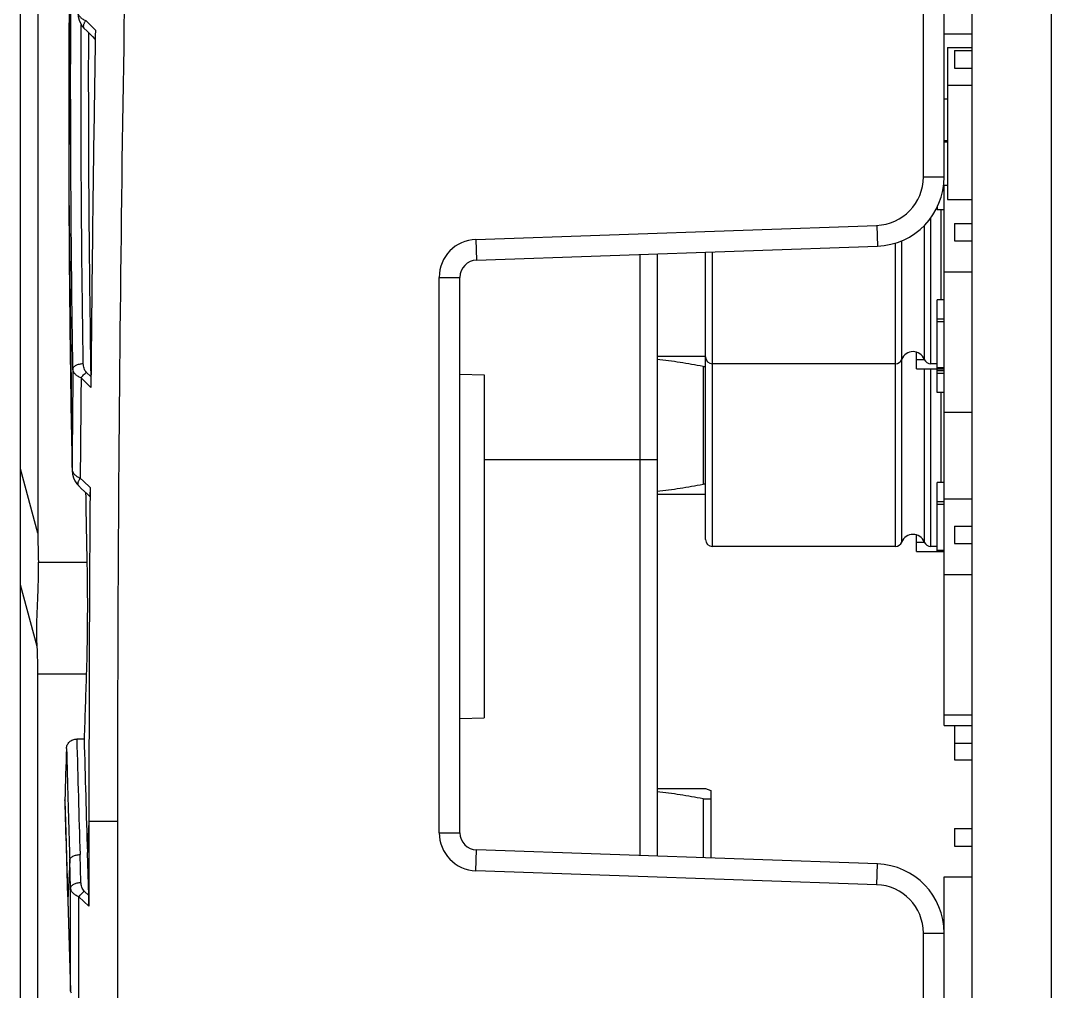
# Model space of a CAD drawing. Header units: millimetres. Extents: x 1409 to 26878, y 589 to 5187.
# Drawn here: x 1639.23 to 1669.03, y 1524.43 to 1552.5 of the extents above; entities that cross this region are included whole.
import ezdxf

# ---------------------------------------------------------------- set-up
doc = ezdxf.new("R2010")
doc.units = ezdxf.units.MM
doc.layers.add('02___PRT_ALL_AXES', color=7, linetype='Continuous')

msp = doc.modelspace()

# ---------------------------------------------------------------- linework, layer by layer
at = {"color": 7, "linetype": 'Continuous'}
for p, q in [((1666.7257, 1564.7998), (1666.7257, 1227.2998)), ((1669.0257, 1227.2998), (1669.0257, 1564.7998)), ((1639.7257, 1561.1805), (1639.7257, 1537.6825)), ((1639.2257, 1232.2555), (1639.2257, 1559.8441)), ((1665.3257, 1547.9812), (1665.3257, 1553.6892)), ((1665.9257, 1547.9812), (1665.9257, 1553.6892)), ((1640.9742, 1552.2868), (1640.9745, 1552.3853)), ((1640.9746, 1552.2868), (1640.9745, 1552.3853)), ((1641.1083, 1552.5027), (1641.1959, 1552.4157)), ((1641.1959, 1552.4157), (1641.3876, 1552.2255)), ((1665.9257, 1552.1176), (1666.7257, 1552.1176)), ((1666.0257, 1551.7264), (1666.0257, 1547.3321)), ((1666.0257, 1551.7264), (1666.7257, 1551.7264)), ((1666.2257, 1551.6388), (1666.2257, 1551.1308)), ((1666.2257, 1551.6388), (1666.7257, 1551.6388)), ((1666.2257, 1551.1308), (1666.7257, 1551.1308)), ((1666.0257, 1550.6341), (1666.7257, 1550.6341)), ((1665.9257, 1550.2418), (1666.0257, 1550.2418)), ((1666.0257, 1549.0307), (1665.9257, 1549.0307)), ((1665.9257, 1549.0014), (1666.0257, 1549.0014)), ((1665.3257, 1547.9812), (1665.9257, 1547.9812)), ((1640.6194, 1547.7103), (1640.6217, 1547.1495)), ((1640.6203, 1547.7103), (1640.6245, 1547.1495)), ((1665.8828, 1547.5892), (1665.9257, 1547.5892)), ((1665.9257, 1547.6599), (1665.8966, 1547.6599)), ((1665.9257, 1532.1176), (1665.9257, 1547.7418)), ((1665.9257, 1547.7418), (1666.0257, 1547.7418)), ((1666.0257, 1547.3321), (1666.7257, 1547.3321)), ((1665.7257, 1547.116), (1665.7257, 1547.0307)), ((1665.9257, 1547.0307), (1665.7257, 1547.0307)), ((1665.8257, 1547.0307), (1665.8257, 1544.4307)), ((1665.5381, 1542.5807), (1665.5381, 1546.7993)), ((1666.2257, 1546.6388), (1666.2257, 1546.1308)), ((1666.2257, 1546.6388), (1666.7257, 1546.6388)), ((1652.3874, 1546.1774), (1663.9746, 1546.582)), ((1663.9746, 1546.582), (1663.9955, 1545.9824)), ((1665.3518, 1546.5804), (1665.3518, 1542.7079)), ((1652.3874, 1546.1774), (1652.4083, 1545.5778)), ((1664.5134, 1546.0704), (1664.5134, 1537.2974)), ((1664.6997, 1537.4247), (1664.6997, 1546.1395)), ((1666.2257, 1546.1308), (1666.7257, 1546.1308)), ((1652.4083, 1545.5778), (1663.9955, 1545.9824)), ((1657.1257, 1545.7425), (1657.1257, 1528.3571)), ((1657.6257, 1545.76), (1657.6257, 1528.3397)), ((1659.0247, 1543.3564), (1659.0247, 1545.8088)), ((1659.0257, 1537.4974), (1659.0257, 1545.8089)), ((1659.2257, 1537.2974), (1659.2257, 1545.8158)), ((1665.9257, 1545.2418), (1666.7257, 1545.2418)), ((1651.3257, 1529.0216), (1651.3257, 1545.0781)), ((1651.3257, 1545.0781), (1651.9257, 1545.0781)), ((1651.9257, 1529.0216), (1651.9257, 1545.0781)), ((1665.7257, 1541.7474), (1665.7257, 1544.4307)), ((1665.9257, 1544.4307), (1665.7257, 1544.4307)), ((1665.9257, 1543.8721), (1665.7257, 1543.8721)), ((1665.7257, 1543.8014), (1665.9257, 1543.8014)), ((1659.0257, 1543.3564), (1659.0247, 1543.3564)), ((1657.6257, 1542.7998), (1659.0257, 1542.7998)), ((1659.0247, 1538.0732), (1659.0247, 1542.7998)), ((1665.1257, 1542.4307), (1665.1257, 1542.9143)), ((1658.9543, 1542.4998), (1658.9543, 1539.0998)), ((1658.9543, 1542.4998), (1659.0257, 1542.4998)), ((1664.5134, 1542.5807), (1659.2257, 1542.5807)), ((1665.3574, 1542.6975), (1665.1257, 1542.6975)), ((1665.7257, 1542.5807), (1665.5381, 1542.5807)), ((1665.9257, 1542.4599), (1665.7257, 1542.4599)), ((1641.2568, 1541.8945), (1640.9732, 1542.1707)), ((1641.2556, 1542.2081), (1641.1302, 1542.3302)), ((1665.1257, 1542.4307), (1665.9257, 1542.4307)), ((1665.3518, 1542.4307), (1665.3518, 1537.4247)), ((1665.5381, 1537.2974), (1665.5381, 1542.4307)), ((1665.9257, 1542.3767), (1665.7257, 1542.3767)), ((1665.7257, 1542.306), (1665.9257, 1542.306)), ((1665.9257, 1541.7474), (1665.7257, 1541.7474)), ((1665.8257, 1541.7474), (1665.8257, 1539.1474)), ((1665.9257, 1541.1778), (1666.7257, 1541.1778)), ((1657.6257, 1539.7998), (1652.6257, 1539.7998)), ((1639.7257, 1537.6825), (1639.2257, 1539.5437)), ((1640.711, 1539.6119), (1640.7125, 1539.5307)), ((1640.7113, 1539.6119), (1640.7125, 1539.5307)), ((1640.7125, 1539.5307), (1640.7123, 1539.5226)), ((1640.7123, 1539.5226), (1640.7123, 1539.5226)), ((1640.9491, 1539.275), (1641.0391, 1539.1878)), ((1641.0391, 1539.1878), (1641.2339, 1538.9991)), ((1659.0257, 1539.0998), (1658.9543, 1539.0998)), ((1665.7257, 1537.1474), (1665.7257, 1539.1474)), ((1665.9257, 1539.1474), (1665.7257, 1539.1474)), ((1659.0247, 1538.7998), (1657.6257, 1538.7998)), ((1665.9257, 1538.5889), (1665.7257, 1538.5889)), ((1665.9257, 1538.6778), (1666.7257, 1538.6778)), ((1665.7257, 1538.5182), (1665.9257, 1538.5182)), ((1659.0257, 1538.0732), (1659.0247, 1538.0732)), ((1666.2257, 1537.8888), (1666.2257, 1537.3808)), ((1666.2257, 1537.8888), (1666.7257, 1537.8888)), ((1665.1257, 1537.1474), (1665.1257, 1537.6311)), ((1665.3574, 1537.4143), (1665.1257, 1537.4143)), ((1664.5134, 1537.2974), (1659.2257, 1537.2974)), ((1665.1257, 1537.1474), (1665.9257, 1537.1474)), ((1665.7257, 1537.2974), (1665.5381, 1537.2974)), ((1665.9257, 1537.1767), (1665.7257, 1537.1767)), ((1666.2257, 1537.3808), (1666.7257, 1537.3808)), ((1639.7402, 1536.8414), (1641.1427, 1536.8414)), ((1665.9257, 1536.4918), (1666.7257, 1536.4918)), ((1639.705, 1534.4048), (1639.2257, 1536.189)), ((1639.7257, 1519.141), (1639.7257, 1533.6176)), ((1639.7257, 1533.6176), (1641.125, 1533.6176)), ((1665.9257, 1532.4278), (1666.7257, 1532.4278)), ((1665.9257, 1532.1176), (1666.7257, 1532.1176)), ((1666.2257, 1532.1176), (1666.2257, 1531.1271)), ((1641.062, 1531.7283), (1640.8495, 1531.7283)), ((1666.2257, 1531.6097), (1666.7257, 1531.6097)), ((1666.2257, 1531.1271), (1666.7257, 1531.1271)), ((1657.6257, 1530.2998), (1659.0257, 1530.2998)), ((1659.0257, 1530.2998), (1659.1757, 1530.2436)), ((1659.1757, 1530.2435), (1659.1757, 1528.2855)), ((1640.5032, 1529.9563), (1640.5032, 1529.9717)), ((1640.5032, 1529.9717), (1640.5036, 1529.9563)), ((1640.5032, 1529.9717), (1640.5036, 1529.9563)), ((1658.9543, 1529.9998), (1658.9543, 1528.2933)), ((1658.9543, 1529.9998), (1659.1757, 1529.9998)), ((1641.2008, 1529.3441), (1641.1561, 1528.4506)), ((1641.2008, 1529.3441), (1641.2008, 1526.8926)), ((1642.0257, 1529.3441), (1641.2008, 1529.3441)), ((1642.0257, 1529.3441), (1642.0257, 1262.7555)), ((1666.2257, 1529.1388), (1666.2257, 1528.6308)), ((1666.2257, 1529.1388), (1666.7257, 1529.1388)), ((1651.3257, 1529.0216), (1651.9257, 1529.0216)), ((1641.1957, 1527.2062), (1641.1561, 1528.4506)), ((1652.3874, 1527.9222), (1652.4083, 1528.5219)), ((1663.9955, 1528.1172), (1652.4083, 1528.5219)), ((1666.2257, 1528.6308), (1666.7257, 1528.6308)), ((1640.6456, 1528.2272), (1640.5876, 1527.0684)), ((1640.6713, 1527.4202), (1640.6456, 1528.2272)), ((1640.9709, 1527.5814), (1640.9452, 1528.3884)), ((1663.9746, 1527.5176), (1652.3874, 1527.9222)), ((1663.9746, 1527.5176), (1663.9955, 1528.1172)), ((1665.9257, 1487.4278), (1665.9257, 1527.7418)), ((1665.9257, 1527.7418), (1666.7257, 1527.7418)), ((1640.6713, 1524.4423), (1640.6713, 1527.4202)), ((1641.1957, 1527.2062), (1641.0671, 1527.3285)), ((1640.5876, 1527.0684), (1640.5874, 1527.0589)), ((1640.5874, 1527.0589), (1640.671, 1524.4328)), ((1640.5876, 1527.0684), (1640.6713, 1524.4423)), ((1640.9117, 1524.1894), (1640.9117, 1527.1673)), ((1641.2008, 1526.8926), (1640.9117, 1527.1673)), ((1665.3257, 1494.4812), (1665.3257, 1526.1184)), ((1665.3257, 1526.1184), (1665.9257, 1526.1184)), ((1640.6713, 1524.4423), (1640.671, 1524.4328))]:
    msp.add_line(p, q, dxfattribs=at)
for points in [[(1640.8075, 1563.7032), (1640.6517, 1555.6725), (1640.6197, 1547.5585), (1640.7123, 1539.5226)], [(1640.8767, 1552.7553), (1640.8772, 1552.7277), (1640.8893, 1552.6182), (1640.9154, 1552.5171), (1640.9549, 1552.4245), (1641.0078, 1552.341), (1641.0553, 1552.2869)], [(1641.0553, 1552.2869), (1641.1465, 1552.1964), (1641.3016, 1552.0425), (1641.3757, 1551.969)], [(1640.7123, 1539.5226), (1640.7133, 1539.4952), (1640.7269, 1539.3862), (1640.7545, 1539.2857), (1640.7952, 1539.1939), (1640.8491, 1539.1114), (1640.897, 1539.0582)], [(1640.897, 1539.0582), (1640.9896, 1538.9684), (1641.1473, 1538.8157), (1641.2222, 1538.7433)], [(1640.5031, 1529.9563), (1640.5285, 1529.0249), (1640.5582, 1528.0035), (1640.5874, 1527.0589)]]:
    msp.add_lwpolyline(points, dxfattribs=at)
for centre, radius, start, end in [((2162.9734, 1549.564), 522.3573, 179.430748, 180.203324), ((1663.9257, 1547.9812), 1.4, 272, 0), ((1663.9257, 1547.9812), 2, 272, 0), ((2162.8343, 1549.5636), 522.2181, 180.264873, 181.091931), ((1652.4257, 1545.0781), 1.1, 92, 180), ((1652.4257, 1545.0781), 0.5, 92, 180), ((1659.2257, 1542.7807), 0.2, 180, 270), ((1665.0257, 1542.5807), 0.35, 21.32369, 158.67631), ((1664.5134, 1542.7807), 0.2, 270, 338.67631), ((1665.5381, 1542.7807), 0.2, 201.32369, 270), ((3037.3913, 1528.7961), 1396.72, 179.4408279, 179.5596461), ((3037.6467, 1529.0745), 1396.7349, 179.4627729, 179.5815606), ((1659.2257, 1537.4974), 0.2, 180, 270), ((1664.5134, 1537.4974), 0.2, 270, 338.67631), ((1665.0257, 1537.2974), 0.35, 21.32369, 158.67631), ((1665.5381, 1537.4974), 0.2, 201.32369, 270), ((2162.705, 1545.0083), 522.0245, 181.45773, 181.824455), ((2162.5474, 1544.855), 522.1667, 181.469888, 181.634727), ((2162.4919, 1543.6962), 522.1691, 181.507807, 181.824817), ((2162.5503, 1544.855), 522.1696, 181.634727, 181.824817), ((1652.4257, 1529.0216), 1.1, 180, 268), ((1652.4257, 1529.0216), 0.5, 180, 268), ((1663.9257, 1526.1184), 2, 0, 88), ((1663.9257, 1526.1184), 1.4, 0, 88)]:
    msp.add_arc(centre, radius, start, end, dxfattribs=at)
for centre, major_axis, ratio, start_param, end_param in [((2341.6421, 1555.6371), (700.2753, 18.5784), 0.8631214, 3.1166367, 3.1330741), ((2341.4866, 1552.5286), (700.2753, 18.5784), 0.8631214, 9.4166794, 9.4199949), ((1645.3159, 1532.3194), (-2.7739, 12.6676), 0.3831341, 1.0515657, 1.1234055), ((1639.2257, 1535.2295), (-0.274, 2.9998), 0.1394248, -2.1507627, -1.8620132), ((2344.5232, 1613.2607), (119.4927, 2727.4896), 0.2563308, -4.671957, -4.6712641), ((2341.3504, 1549.8036), (700.2753, 18.5784), 0.8631214, 3.1407603, 3.1461835), ((2344.5232, 1613.2607), (119.5781, 2729.4378), 0.2563308, -4.6711873, -4.6706416), ((1641.1827, 1527.0574), (-0.0071, 0.4203), 0.039567, -1.9743964, -1.2095676)]:
    msp.add_ellipse(centre, major_axis=major_axis, ratio=ratio, start_param=start_param, end_param=end_param, dxfattribs=at)
for points, knots in [([(1642.4634, 1564.2998), (1642.3175, 1558.4736), (1642.0987, 1546.8222), (1642.0257, 1535.1691), (1642.0257, 1529.3441)], [0, 0, 0, 0, 0.5001335, 1, 1, 1, 1]), ([(1640.7378, 1542.4271), (1640.6817, 1545.973), (1640.6417, 1553.0663), (1640.7462, 1560.1589), (1640.8345, 1563.7043)], [0, 0, 0, 0, 0.4999936, 1, 1, 1, 1]), ([(1640.8769, 1552.7616), (1640.8773, 1552.7492), (1640.8806, 1552.7241), (1640.8925, 1552.6873), (1640.9114, 1552.6513), (1640.9374, 1552.6167), (1640.9703, 1552.5839), (1641.01, 1552.5532), (1641.0564, 1552.5256), (1641.0904, 1552.51), (1641.1083, 1552.5027)], [0, 0, 0, 0, 0.101286, 0.2056146, 0.3153155, 0.4323685, 0.5584142, 0.6946513, 0.8418028, 1, 1, 1, 1]), ([(1641.0375, 1542.5853), (1641.0247, 1543.3937), (1640.9811, 1546.6273), (1640.9675, 1549.8614), (1640.9742, 1552.2868)], [0, 0, 0, 0, 0.2500052, 1, 1, 1, 1]), ([(1641.1083, 1552.5027), (1641.1003, 1552.4915), (1641.0855, 1552.4694), (1641.0667, 1552.436), (1641.0523, 1552.4041), (1641.0425, 1552.3742), (1641.0377, 1552.3469), (1641.0379, 1552.3229), (1641.0426, 1552.3053), (1641.0491, 1552.2939), (1641.0531, 1552.2891), (1641.0553, 1552.2869)], [0, 0, 0, 0, 0.1740062, 0.3366769, 0.4852931, 0.6181395, 0.7343272, 0.834399, 0.9210196, 0.9610376, 1, 1, 1, 1]), ([(1641.3876, 1552.2255), (1641.3735, 1551.3645), (1641.3204, 1547.9209), (1641.28, 1544.4772), (1641.2568, 1541.8945)], [0, 0, 0, 0, 0.2500357, 1, 1, 1, 1]), ([(1640.7378, 1542.4271), (1640.7382, 1542.4322), (1640.7399, 1542.4427), (1640.7471, 1542.4637), (1640.7637, 1542.4893), (1640.7928, 1542.5163), (1640.8305, 1542.5398), (1640.8754, 1542.5591), (1640.9261, 1542.5736), (1640.9808, 1542.5828), (1641.0185, 1542.5851), (1641.0375, 1542.5853)], [0, 0, 0, 0, 0.0427052, 0.0868354, 0.1818544, 0.2893804, 0.4107439, 0.5451611, 0.6903855, 0.8432783, 1, 1, 1, 1]), ([(1641.1302, 1542.3302), (1641.1131, 1542.3469), (1641.0849, 1542.3855), (1641.0575, 1542.4501), (1641.0417, 1542.5172), (1641.0379, 1542.5627), (1641.0375, 1542.5853)], [0, 0, 0, 0, 0.2581342, 0.5085001, 0.7550638, 1, 1, 1, 1]), ([(1658.9543, 1542.4998), (1658.7345, 1542.5441), (1658.2934, 1542.6231), (1657.8486, 1542.6783), (1657.6258, 1542.699)], [0, 0, 0, 0, 0.5004924, 1, 1, 1, 1]), ([(1640.9732, 1542.1707), (1640.9552, 1542.1778), (1640.9211, 1542.1931), (1640.8743, 1542.2203), (1640.8342, 1542.2506), (1640.8008, 1542.283), (1640.7743, 1542.3174), (1640.7548, 1542.3531), (1640.7422, 1542.3897), (1640.7384, 1542.4147), (1640.7378, 1542.4271)], [0, 0, 0, 0, 0.1580851, 0.3052257, 0.4415377, 0.5677061, 0.6848862, 0.7946504, 0.8989247, 1, 1, 1, 1]), ([(1640.9732, 1542.1707), (1640.9839, 1542.1858), (1641.0069, 1542.2154), (1641.045, 1542.2573), (1641.0862, 1542.296), (1641.1154, 1542.3194), (1641.1302, 1542.3302)], [0, 0, 0, 0, 0.2469191, 0.5010216, 0.7546062, 1, 1, 1, 1]), ([(1641.2556, 1542.2081), (1641.2564, 1542.1581), (1641.2575, 1542.0536), (1641.2573, 1541.949), (1641.2568, 1541.8945)], [0, 0, 0, 0, 0.478207, 1, 1, 1, 1]), ([(1640.7125, 1539.5307), (1640.7128, 1539.5263), (1640.7144, 1539.5084), (1640.7185, 1539.4907), (1640.7228, 1539.4779)], [0, 0, 0, 0, 0.2472785, 1, 1, 1, 1]), ([(1640.7228, 1539.4779), (1640.7283, 1539.4616), (1640.7437, 1539.429), (1640.7654, 1539.4004), (1640.7779, 1539.3866)], [0, 0, 0, 0, 0.4796413, 1, 1, 1, 1]), ([(1640.7779, 1539.3866), (1640.7882, 1539.3753), (1640.8113, 1539.3533), (1640.8512, 1539.3237), (1640.8975, 1539.297), (1640.9313, 1539.282), (1640.9491, 1539.275)], [0, 0, 0, 0, 0.2226399, 0.4629383, 0.7220185, 1, 1, 1, 1]), ([(1640.9491, 1539.275), (1640.9411, 1539.2637), (1640.9264, 1539.2414), (1640.9077, 1539.2077), (1640.8934, 1539.1754), (1640.8838, 1539.1453), (1640.8791, 1539.118), (1640.8794, 1539.0939), (1640.8841, 1539.0764), (1640.8907, 1539.0651), (1640.8948, 1539.0603), (1640.897, 1539.0582)], [0, 0, 0, 0, 0.1744719, 0.3375765, 0.4865371, 0.6195808, 0.7357626, 0.835583, 0.9216984, 0.9613897, 1, 1, 1, 1]), ([(1641.2339, 1538.9991), (1641.2283, 1538.1946), (1641.2089, 1534.9763), (1641.2007, 1531.7579), (1641.2008, 1529.3441)], [0, 0, 0, 0, 0.2499912, 1, 1, 1, 1]), ([(1641.2339, 1538.9991), (1641.2338, 1538.9829), (1641.2335, 1538.9507), (1641.2329, 1538.9107), (1641.2322, 1538.8796), (1641.2316, 1538.8574), (1641.231, 1538.8363), (1641.2302, 1538.8167), (1641.2294, 1538.7989), (1641.2285, 1538.7833), (1641.2277, 1538.7718), (1641.227, 1538.7639), (1641.2264, 1538.759), (1641.2259, 1538.7547), (1641.2254, 1538.7512), (1641.2249, 1538.7483), (1641.2244, 1538.7461), (1641.2238, 1538.7445), (1641.2234, 1538.7435), (1641.2227, 1538.7429), (1641.2223, 1538.7432), (1641.2222, 1538.7433)], [0, 0, 0, 0, 0.1893881, 0.3752926, 0.4652389, 0.5520096, 0.6343943, 0.7110876, 0.7806431, 0.8416973, 0.8931236, 0.9149667, 0.9341812, 0.9507413, 0.9646426, 0.9759496, 0.9847496, 0.9911506, 0.9953328, 0.9977734, 1, 1, 1, 1]), ([(1657.6258, 1538.9007), (1657.8486, 1538.9213), (1658.2934, 1538.9766), (1658.7345, 1539.0555), (1658.9543, 1539.0998)], [0, 0, 0, 0, 0.4995076, 1, 1, 1, 1]), ([(1639.705, 1534.4048), (1639.7, 1534.5077), (1639.694, 1534.7157), (1639.6953, 1535.1347), (1639.7109, 1535.554), (1639.7288, 1535.9691), (1639.7398, 1536.2705), (1639.7454, 1536.5604), (1639.7433, 1536.7495), (1639.7402, 1536.8414)], [0, 0, 0, 0, 0.1267984, 0.2559584, 0.5155892, 0.6431688, 0.7673498, 0.8867369, 1, 1, 1, 1]), ([(1641.1427, 1536.8414), (1641.1453, 1536.7168), (1641.1496, 1536.4594), (1641.155, 1535.922), (1641.1555, 1535.2294), (1641.1479, 1534.5368), (1641.1366, 1533.9996), (1641.1291, 1533.7422), (1641.125, 1533.6176)], [0, 0, 0, 0, 0.1159475, 0.2395981, 0.4999968, 0.7603942, 0.8840459, 1, 1, 1, 1]), ([(1640.5526, 1531.4606), (1640.5531, 1531.4775), (1640.5576, 1531.5115), (1640.5743, 1531.5606), (1640.6009, 1531.6066), (1640.6367, 1531.6476), (1640.6812, 1531.6821), (1640.7328, 1531.7082), (1640.7898, 1531.7246), (1640.8295, 1531.7283), (1640.8495, 1531.7283)], [0, 0, 0, 0, 0.115, 0.2314717, 0.3505416, 0.4731443, 0.5997906, 0.7304281, 0.8642963, 1, 1, 1, 1]), ([(1658.9543, 1529.9998), (1658.7345, 1530.0441), (1658.2934, 1530.1231), (1657.8486, 1530.1783), (1657.6258, 1530.199)], [0, 0, 0, 0, 0.5004924, 1, 1, 1, 1]), ([(1640.6456, 1528.2272), (1640.6464, 1528.2378), (1640.6523, 1528.2596), (1640.6717, 1528.2896), (1640.7008, 1528.3168), (1640.7385, 1528.3407), (1640.7834, 1528.3604), (1640.834, 1528.3755), (1640.8885, 1528.3852), (1640.9261, 1528.388), (1640.9452, 1528.3884)], [0, 0, 0, 0, 0.0865373, 0.181841, 0.2897306, 0.4113916, 0.5459527, 0.6911232, 0.8437497, 1, 1, 1, 1]), ([(1640.6713, 1527.4202), (1640.6721, 1527.4307), (1640.678, 1527.4526), (1640.6974, 1527.4825), (1640.7265, 1527.5098), (1640.7642, 1527.5336), (1640.8091, 1527.5534), (1640.8597, 1527.5684), (1640.9142, 1527.5782), (1640.9519, 1527.5809), (1640.9709, 1527.5814)], [0, 0, 0, 0, 0.0865373, 0.181841, 0.2897306, 0.4113916, 0.5459527, 0.6911232, 0.8437497, 1, 1, 1, 1]), ([(1641.0671, 1527.3285), (1641.0498, 1527.3449), (1641.0212, 1527.383), (1640.9929, 1527.447), (1640.9761, 1527.5136), (1640.9716, 1527.5588), (1640.9709, 1527.5814)], [0, 0, 0, 0, 0.258335, 0.5087838, 0.7552814, 1, 1, 1, 1]), ([(1640.9117, 1527.1673), (1640.8937, 1527.1742), (1640.8593, 1527.1891), (1640.8122, 1527.2158), (1640.7715, 1527.2455), (1640.7375, 1527.2774), (1640.7104, 1527.3113), (1640.69, 1527.3467), (1640.6766, 1527.383), (1640.6722, 1527.4079), (1640.6713, 1527.4202)], [0, 0, 0, 0, 0.1579517, 0.3051037, 0.4415271, 0.5678548, 0.685181, 0.7950122, 0.8992086, 1, 1, 1, 1]), ([(1640.9117, 1527.1673), (1640.9223, 1527.1825), (1640.9451, 1527.2124), (1640.9828, 1527.2546), (1641.0235, 1527.2938), (1641.0524, 1527.3175), (1641.0671, 1527.3285)], [0, 0, 0, 0, 0.2472002, 0.501422, 0.7549229, 1, 1, 1, 1]), ([(1640.6713, 1524.4423), (1640.6716, 1524.4379), (1640.6736, 1524.4201), (1640.6781, 1524.4026), (1640.6826, 1524.3898)], [0, 0, 0, 0, 0.2470353, 1, 1, 1, 1])]:
    msp.add_open_spline(points, degree=3, knots=knots, dxfattribs=at)
at = {"layer": '02___PRT_ALL_AXES', "color": 7, "linetype": 'Continuous'}
for p, q in [((1651.9257, 1542.2801), (1652.6257, 1542.2618)), ((1652.6257, 1542.2618), (1652.6257, 1532.3379)), ((1651.9257, 1532.3195), (1652.6257, 1532.3379))]:
    msp.add_line(p, q, dxfattribs=at)

doc.saveas('drawing.dxf')
